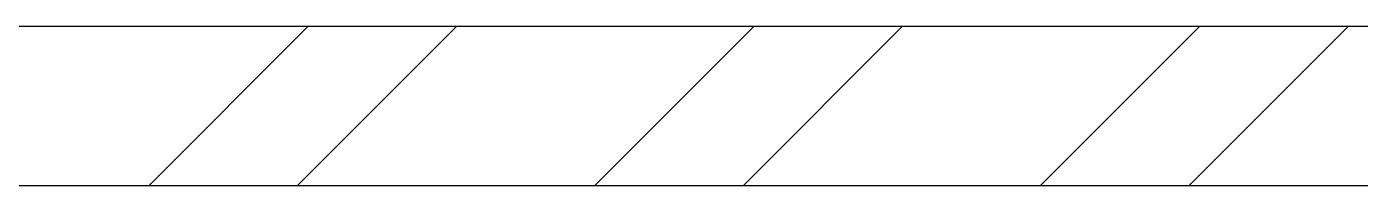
# Model space of a CAD drawing. Header units: millimetres. Extents: x -231292 to 573618, y -153144 to 564035.
# Drawn here: x 27494 to 28502, y -106935 to -106815 of the extents above; entities that cross this region are included whole.
import ezdxf

# ---------------------------------------------------------------- set-up
doc = ezdxf.new("R2010")
doc.units = ezdxf.units.MM
for name, color, linetype, lineweight in [('АР_Стены ГКЛ', 250, 'Continuous', 15), ('АР_Стены кирпич', 250, 'Continuous', 20), ('АР_Штриховка', 250, 'Continuous', 0)]:
    doc.layers.add(name, color=color, linetype=linetype, lineweight=lineweight)

msp = doc.modelspace()

# ---------------------------------------------------------------- hatches: boundary and pattern name
at = {"layer": 'АР_Штриховка', "linetype": 'Continuous', "lineweight": 0, "true_color": 0x000000}
h = msp.add_hatch(dxfattribs=at)
h.set_pattern_fill('ANSI32', color=18, scale=25, angle=360, style=0)
h.set_pattern_definition([(45, (8883.46, -162345.28), (-168.3798, 168.3798), []), (45, (8995.7, -162345.28), (-168.3798, 168.3798), [])])
h.paths.add_polyline_path([(28883.458, -106935.283), (28883.458, -106815.283), (25103.458, -106815.283), (25063.458, -106905.283), (25103.458, -106935.283)], flags=0)
h.paths.add_polyline_path([(24983.458, -106935.283), (25063.458, -106905.283), (25103.458, -106815.283), (24373.458, -106815.283), (24293.458, -106845.283), (24253.458, -106935.283)], flags=0)
h.paths.add_polyline_path([(24253.458, -106935.283), (24293.458, -106845.283), (24253.458, -106815.283), (23653.458, -106815.283), (23573.458, -106845.283), (23533.458, -106935.283)], flags=0)
h.paths.add_polyline_path([(23533.458, -106935.283), (23573.458, -106845.283), (23533.458, -106815.283), (21283.458, -106815.283), (21283.458, -106935.283)], flags=0)

# ---------------------------------------------------------------- linework, layer by layer
at = {"layer": 'АР_Стены ГКЛ', "color": 18, "linetype": 'Continuous', "lineweight": 15, "true_color": 0x000000}
msp.add_line((28013.458, -106935.283), (27993.458, -106935.283), dxfattribs=at)
at = {"layer": 'АР_Стены кирпич', "color": 18, "linetype": 'Continuous', "lineweight": 25, "true_color": 0x000000}
for p, q in [((28883.458, -106815.283), (25103.458, -106815.283)), ((25103.458, -106935.283), (28883.458, -106935.283))]:
    msp.add_line(p, q, dxfattribs=at)

doc.saveas('drawing.dxf')
